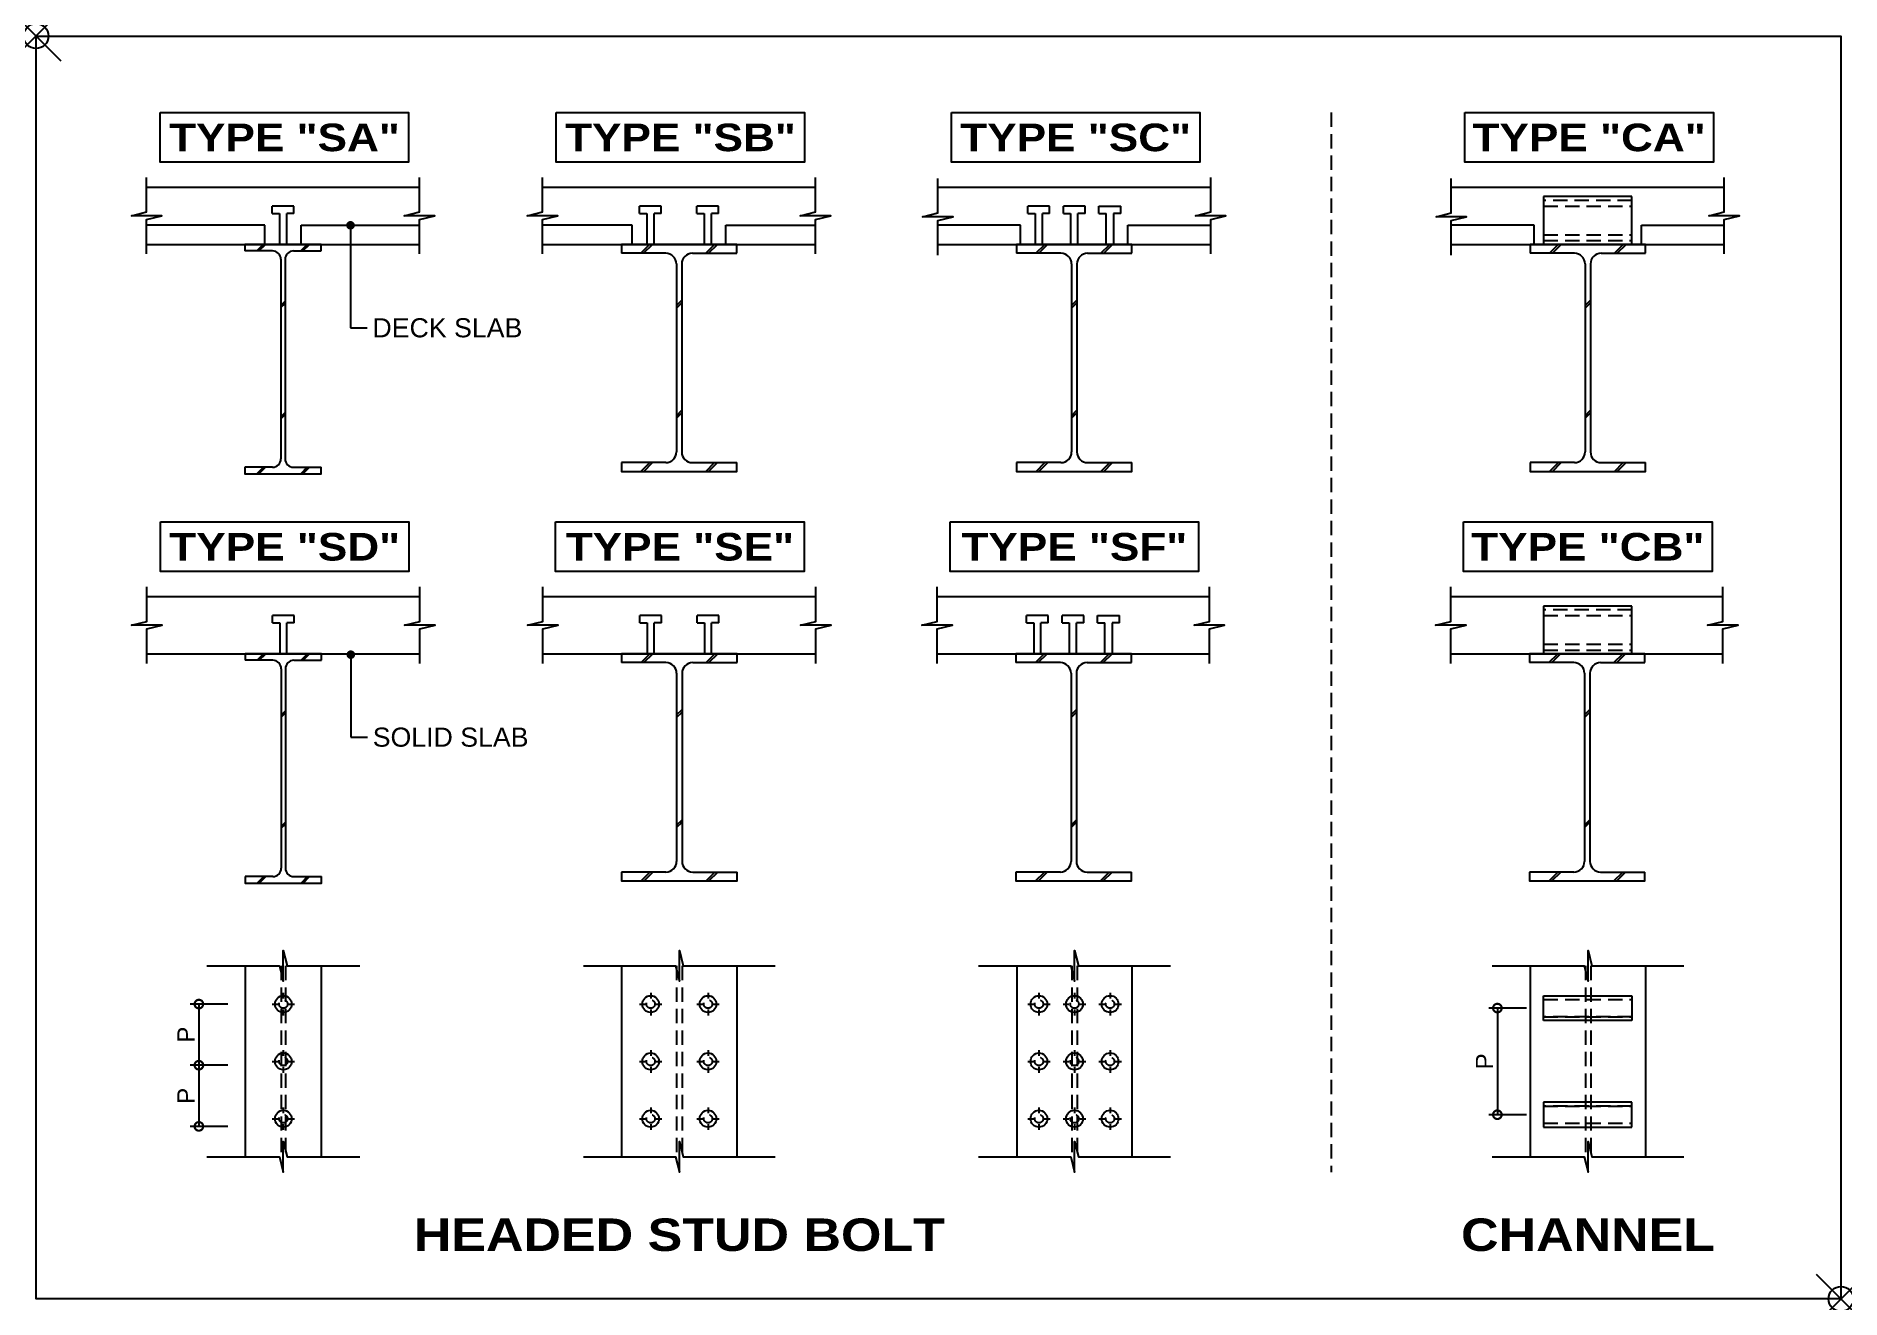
# Model space of a CAD drawing. Extents: x 88830 to 93552, y -192143 to -188838.
import ezdxf
from ezdxf.enums import TextEntityAlignment as Align

# ---------------------------------------------------------------- set-up
doc = ezdxf.new("R2010")
doc.units = 0
doc.header["$LTSCALE"] = 150
doc.header["$MEASUREMENT"] = 0
doc.header["$PDMODE"] = 35
doc.header["$PDSIZE"] = 65
doc.linetypes.add('HIDDEN', pattern=[0.375, 0.25, -0.125])
doc.layers.get('0').update_dxf_attribs({"linetype": 'CONTINUOUS'})
doc.layers.get('DEFPOINTS').update_dxf_attribs({"color": 251, "linetype": 'CONTINUOUS'})
for name, color, linetype in [('Concrete', 7, 'CONTINUOUS'), ('Deck', 3, 'CONTINUOUS'), ('Dimension', 1, 'CONTINUOUS'), ('Steel', 2, 'CONTINUOUS'), ('Stud', 6, 'CONTINUOUS'), ('Text', 3, 'HIDDEN')]:
    doc.layers.add(name, color=color, linetype=linetype)
doc.styles.add('DimText', font='arial.ttf')
doc.styles.add('Legend', font='arial.ttf')
doc.styles.add('Title', font='ariblk.ttf')
doc.dimstyles.new('Dim', dxfattribs={"dimscale": 45, "dimtxt": 1, "dimasz": 1, "dimexe": 0.5, "dimexo": 1, "dimgap": 0.25, "dimtad": 1, "dimtoh": 1, "dimdec": 0, "dimdsep": 46, "dimtxsty": 'DimText', "dimblk": 'DOTSMALL', "dimcen": 1, "dimclrd": 256, "dimclre": 256, "dimclrt": 7, "dimadec": 0, "dimazin": 0, "dimtfac": 1, "dimtdec": 0, "dimtix": 1, "dimtmove": 2, "dimatfit": 3, "dimldrblk": 'DOTSMALL', "dimfxl": 0, "dimtolj": 1, "dimtzin": 0, "dimarcsym": 0})

# ---------------------------------------------------------------- blocks, each defined once
blk = doc.blocks.new('DCO-OL04')
at = {"const_width": 0.5}
blk.add_lwpolyline([(-0.25, 0, 1), (0.25, 0, 1)], format="xyb", close=True, dxfattribs=at)
blk = doc.blocks.new('_DotSmall')
at = {"color": 0, "linetype": 'ByBlock', "const_width": 0.5}
blk.add_lwpolyline([(-0.0625, 0, 1), (0.0625, 0, 1)], format="xyb", close=True, dxfattribs=at)
blk = doc.blocks.new('*D16')
at = {"layer": 'DEFPOINTS', "color": 0}
for p in [(89377.2, -191531.3), (89256.3, -191691.3), (89377.2, -191691.3)]:
    blk.add_point(p, dxfattribs=at)
at = {"layer": 'Dimension', "lineweight": -2}
for p, q in [((89332.2, -191531.3), (89233.8, -191531.3)), ((89256.3, -191531.3), (89256.3, -191691.3)), ((89332.2, -191691.3), (89233.8, -191691.3))]:
    blk.add_line(p, q, dxfattribs=at)
at = {"layer": 'Dimension', "lineweight": -2, "xscale": 45, "yscale": 45, "zscale": 45}
for p, rotation in [((89256.3, -191531.3), 90), ((89256.3, -191691.3), 270)]:
    blk.add_blockref('_DotSmall', p, dxfattribs=dict(at, rotation=rotation))
at = {"layer": 'Dimension', "color": 7, "insert": (89222.5, -191611.3), "char_height": 45, "attachment_point": 5, "rotation": 90, "style": 'DimText'}
blk.add_mtext('\\A1;P', dxfattribs=at)
blk = doc.blocks.new('*D17')
at = {"layer": 'DEFPOINTS', "color": 0}
for p in [(89377.2, -191371.3), (89256.3, -191531.3), (89377.2, -191531.3)]:
    blk.add_point(p, dxfattribs=at)
at = {"layer": 'Dimension', "lineweight": -2}
for p, q in [((89332.2, -191371.3), (89233.8, -191371.3)), ((89256.3, -191371.3), (89256.3, -191531.3)), ((89332.2, -191531.3), (89233.8, -191531.3))]:
    blk.add_line(p, q, dxfattribs=at)
at = {"layer": 'Dimension', "lineweight": -2, "xscale": 45, "yscale": 45, "zscale": 45}
for p, rotation in [((89256.3, -191371.3), 90), ((89256.3, -191531.3), 270)]:
    blk.add_blockref('_DotSmall', p, dxfattribs=dict(at, rotation=rotation))
at = {"layer": 'Dimension', "color": 7, "insert": (89222.5, -191451.3), "char_height": 45, "attachment_point": 5, "rotation": 90, "style": 'DimText'}
blk.add_mtext('\\A1;P', dxfattribs=at)
blk = doc.blocks.new('*U3')
at = {"color": 1}
for p, q in [((-68.6, -17), (-51.6, 0)), ((-63.1, -17), (-46.1, 0)), ((46.3, -17), (63.3, 0)), ((51.8, -17), (68.8, 0)), ((-5.5, -159.9), (5.5, -148.9)), ((-5.5, -165.3), (5.5, -154.3)), ((-5.5, -451.1), (5.5, -440.1)), ((-5.5, -456.4), (5.5, -445.4)), ((-68.4, -600), (-51.4, -583)), ((-63, -600), (-46, -583)), ((46.3, -600), (63.3, -583)), ((51.8, -600), (68.8, -583))]:
    blk.add_line(p, q, dxfattribs=at)
for p, q in [((-27.5, -17), (-100, -17)), ((-5.5, -39), (-5.5, -561)), ((5.5, -39), (5.5, -561)), ((27.5, -17), (100, -17)), ((-27.5, -583), (-100, -583)), ((27.5, -583), (100, -583))]:
    blk.add_line(p, q)
for points in [[(100, -17), (100, 0), (-100, 0), (-100, -17)], [(-100, -583), (-100, -600), (100, -600), (100, -583)]]:
    blk.add_lwpolyline(points)
for centre, start, end in [((-27.5, -39), 0, 90), ((27.5, -39), 90, 180), ((-27.5, -561), 270, 0), ((27.5, -561), 180, 270)]:
    blk.add_arc(centre, 22, start, end)
blk = doc.blocks.new('*U4')
at = {"color": 1}
for p, q in [((-100.1, -23), (-77.1, 0)), ((-92.7, -23), (-69.7, 0)), ((69.9, -23), (92.9, 0)), ((77.3, -23), (100.3, 0)), ((-7, -159.9), (7, -145.9)), ((-7, -166.8), (7, -152.8)), ((-7, -448.1), (7, -434.1)), ((-7, -454.8), (7, -440.8)), ((-99.8, -594), (-76.8, -571)), ((-92.4, -594), (-69.4, -571)), ((69.9, -594), (92.9, -571)), ((77.3, -594), (100.3, -571))]:
    blk.add_line(p, q, dxfattribs=at)
for p, q in [((-35, -23), (-151, -23)), ((35, -23), (151, -23)), ((-7, -51), (-7, -543)), ((7, -51), (7, -543)), ((-35, -571), (-151, -571)), ((35, -571), (151, -571))]:
    blk.add_line(p, q)
for points in [[(151, -23), (151, 0), (-151, 0), (-151, -23)], [(-151, -571), (-151, -594), (151, -594), (151, -571)]]:
    blk.add_lwpolyline(points)
for centre, start, end in [((-35, -51), 0, 90), ((35, -51), 90, 180), ((-35, -543), 270, 0), ((35, -543), 180, 270)]:
    blk.add_arc(centre, 28, start, end)
blk = doc.blocks.new('*U15')
for p, q in [((28.5, 100), (-28.5, 100)), ((-28.5, 81), (-28.5, 100)), ((28.5, 81), (28.5, 100)), ((-28.5, 81), (-9.5, 81)), ((-9.5, 81), (-9.5, 0)), ((9.5, 0), (9.5, 81)), ((28.5, 81), (9.5, 81)), ((-9.5, 0), (9.5, 0))]:
    blk.add_line(p, q)
blk = doc.blocks.new('*U7')
at = {"linetype": 'HIDDEN'}
for p, q in [((-5.5, 0), (-5.5, -500)), ((5.5, 0), (5.5, -500))]:
    blk.add_line(p, q, dxfattribs=at)
for points in [[(-100, 0), (-100, -500)], [(100, -500), (100, 0)]]:
    blk.add_lwpolyline(points)
blk = doc.blocks.new('*U8')
at = {"linetype": 'HIDDEN'}
for p, q in [((-7, 0), (-7, -500)), ((7, 0), (7, -500))]:
    blk.add_line(p, q, dxfattribs=at)
for points in [[(-151, 0), (-151, -500)], [(151, -500), (151, 0)]]:
    blk.add_lwpolyline(points)
blk = doc.blocks.new('*U10')
blk.add_lwpolyline([(-200, 0), (-10, 0), (0, -40), (0, 0), (0, 40), (10, 0), (200, 0)])
blk = doc.blocks.new('*U11')
blk.add_lwpolyline([(-251, 0), (-10, 0), (0, -40), (0, 0), (0, 40), (10, 0), (251, 0)])
blk = doc.blocks.new('*U12')
blk.add_lwpolyline([(-100, 0), (-10, 0), (0, -40), (0, 0), (0, 40), (10, 0), (100, 0)])
blk = doc.blocks.new('*U14')
at = {"color": 1}
for p, q in [((-29.5, 0), (-14.5, 0)), ((0, 29.5), (0, 14.5)), ((14.5, 0), (29.5, 0)), ((0, -14.5), (0, -29.5))]:
    blk.add_line(p, q, dxfattribs=at)
blk.add_circle((0, 0), 22)
at = {"color": 2, "linetype": 'HIDDEN'}
blk.add_circle((0, 0), 11, dxfattribs=at)
blk = doc.blocks.new('*U20')
for p, q in [((0, 125), (-231, 125)), ((-231, 125), (-231, 62.5)), ((0, 0), (0, 125)), ((-231, 62.5), (-231, 0)), ((-231, 0), (0, 0))]:
    blk.add_line(p, q)
at = {"linetype": 'HIDDEN'}
for p, q in [((0, 115), (-231, 115)), ((-231, 100), (0, 100)), ((-231, 25), (0, 25)), ((-231, 10), (0, 10))]:
    blk.add_line(p, q, dxfattribs=at)
blk = doc.blocks.new('*U21')
for p, q in [((0, 65), (-231, 65)), ((-231, 65), (-231, 32.5)), ((0, 0), (0, 65)), ((-231, 32.5), (-231, 0)), ((-231, 0), (0, 0))]:
    blk.add_line(p, q)
at = {"linetype": 'HIDDEN'}
for p, q in [((0, 55), (-231, 55)), ((-231, 55), (0, 55)), ((-231, 10), (0, 10)), ((-231, 10), (0, 10))]:
    blk.add_line(p, q, dxfattribs=at)
blk = doc.blocks.new('*D19')
at = {"layer": 'DEFPOINTS', "color": 0}
for p in [(92774.2, -191381.8), (92653.2, -191660.8), (92774.2, -191660.8)]:
    blk.add_point(p, dxfattribs=at)
at = {"layer": 'Dimension', "lineweight": -2}
for p, q in [((92729.2, -191381.8), (92630.7, -191381.8)), ((92653.2, -191381.8), (92653.2, -191660.8)), ((92729.2, -191660.8), (92630.7, -191660.8))]:
    blk.add_line(p, q, dxfattribs=at)
at = {"layer": 'Dimension', "lineweight": -2, "xscale": 45, "yscale": 45, "zscale": 45}
for p, rotation in [((92653.2, -191381.8), 90), ((92653.2, -191660.8), 270)]:
    blk.add_blockref('_DotSmall', p, dxfattribs=dict(at, rotation=rotation))
at = {"layer": 'Dimension', "color": 7, "insert": (92619.5, -191521.3), "char_height": 45, "attachment_point": 5, "rotation": 90, "style": 'DimText'}
blk.add_mtext('\\A1;P', dxfattribs=at)

msp = doc.modelspace()

# ---------------------------------------------------------------- linework, layer by layer
at = {"linetype": 'HIDDEN'}
msp.add_line((92218, -189038.3), (92218.7, -191811.3), dxfattribs=at)
for p, q in [((89653, -189333.5), (89653, -189601.6)), ((89653, -189601.6), (89696.8, -189601.6)), ((89653.7, -190457), (89653.7, -190672.8)), ((89653.7, -190672.8), (89697.5, -190672.8))]:
    msp.add_line(p, q)
for points in [[(89155, -189038.3), (89805, -189038.3), (89805, -189168.5), (89155, -189168.5)], [(90191, -189038.3), (90841, -189038.3), (90841, -189168.5), (90191, -189168.5)], [(91224.8, -189038.3), (91874.8, -189038.3), (91874.8, -189168.5), (91224.8, -189168.5)], [(92568.1, -189038.3), (93218.2, -189038.3), (93218.2, -189168.5), (92568.1, -189168.5)], [(89155.7, -190109.6), (89805.7, -190109.6), (89805.7, -190239.7), (89155.7, -190239.7)], [(90189.5, -190109.6), (90839.6, -190109.6), (90839.6, -190239.7), (90189.5, -190239.7)], [(91221.3, -190109.6), (91871.3, -190109.6), (91871.3, -190239.7), (91221.3, -190239.7)], [(92564.6, -190109.6), (93214.7, -190109.6), (93214.7, -190239.7), (92564.6, -190239.7)]]:
    msp.add_lwpolyline(points, close=True)
for p in [(88830.4, -188838.3), (93551.9, -192142.8)]:
    msp.add_point(p)
at = {"layer": 'Concrete'}
for p, q in [((89119.6, -189233.5), (89833.4, -189233.5)), ((90155.5, -189233.5), (90869.4, -189233.5)), ((91189.4, -189233.5), (91903.2, -189233.5)), ((92532.7, -189233.5), (93246.6, -189233.5)), ((89119.6, -189383.5), (89833.4, -189383.5)), ((90155.5, -189383.5), (90869.4, -189383.5)), ((91189.4, -189383.5), (91903.2, -189383.5)), ((92532.7, -189383.5), (93246.6, -189383.5)), ((89120.3, -190304.8), (89834.1, -190304.8)), ((90156.2, -190304.8), (90870.1, -190304.8)), ((91188, -190304.8), (91899.7, -190304.8)), ((92531.3, -190304.8), (93243.1, -190304.8)), ((89120.3, -190454.8), (89834.1, -190454.8)), ((90154.1, -190454.8), (90868, -190454.8)), ((91185.9, -190454.8), (91899.7, -190454.8)), ((92529.2, -190454.8), (93243.1, -190454.8))]:
    msp.add_line(p, q, dxfattribs=at)
at = {"layer": 'Deck'}
for p, q in [((89429, -189333.5), (89119.6, -189333.5)), ((89429, -189383.5), (89429, -189333.5)), ((89524, -189383.5), (89524, -189333.5)), ((89524, -189333.5), (89833.4, -189333.5)), ((90390, -189333.5), (90155.5, -189333.5)), ((90390, -189383.5), (90390, -189333.5)), ((90635, -189383.5), (90635, -189333.5)), ((90635, -189333.5), (90869.4, -189333.5)), ((91405.8, -189333.5), (91189.4, -189333.5)), ((91405.8, -189383.5), (91405.8, -189333.5)), ((91686.8, -189383.5), (91686.8, -189333.5)), ((91686.8, -189333.5), (91903.2, -189333.5)), ((92749.2, -189333.5), (92532.7, -189333.5)), ((92749.2, -189383.5), (92749.2, -189333.5)), ((93030.2, -189383.5), (93030.2, -189333.5)), ((93030.2, -189333.5), (93246.6, -189333.5))]:
    msp.add_line(p, q, dxfattribs=at)
at = {"layer": 'DEFPOINTS'}
msp.add_lwpolyline([(88830.4, -188838.3), (93551.9, -188838.3), (93551.9, -192142.8), (88830.4, -192142.8)], close=True, dxfattribs=at)

# ---------------------------------------------------------------- block references
at = {"rotation": 90}
for p in [(89119.6, -189308.5), (89833.4, -189308.5), (90155.5, -189308.5), (90869.4, -189308.5), (91189.4, -189311.2), (91903.2, -189308.5), (92532.7, -189311.2), (93246.6, -189308.5), (89120.3, -190379.8), (89834.1, -190379.8), (90156.2, -190379.8), (90870.1, -190379.8), (91188, -190379.8), (91899.7, -190379.8), (92531.3, -190379.8), (93243.1, -190379.8)]:
    msp.add_blockref('*U12', p, dxfattribs=at)
at = {"xscale": 22.4999999999904, "yscale": 22.4999999999904, "zscale": 22.4999999999904, "rotation": 289.416361733878}
for p in [(89653, -189333.5), (89653.7, -190457)]:
    msp.add_blockref('DCO-OL04', p, dxfattribs=at)
for name, p in [('*U10', (89477.2, -191271.3)), ('*U11', (90513.2, -191271.3)), ('*U11', (91547, -191271.3)), ('*U11', (92890.4, -191271.3)), ('*U14', (89477.2, -191371.3)), ('*U14', (90438.2, -191371.3)), ('*U14', (90588.2, -191371.3)), ('*U14', (91454, -191371.3)), ('*U14', (91547, -191371.3)), ('*U14', (91640, -191371.3)), ('*U14', (89477.2, -191521.3)), ('*U14', (90438.2, -191521.3)), ('*U14', (90588.2, -191521.3)), ('*U14', (91454, -191521.3)), ('*U14', (91547, -191521.3)), ('*U14', (91640, -191521.3)), ('*U14', (89477.2, -191671.3)), ('*U14', (90438.2, -191671.3)), ('*U14', (90588.2, -191671.3)), ('*U14', (91454, -191671.3)), ('*U14', (91547, -191671.3)), ('*U14', (91640, -191671.3)), ('*U10', (89477.2, -191771.3)), ('*U11', (90513.2, -191771.3)), ('*U11', (91547, -191771.3)), ('*U11', (92890.4, -191771.3))]:
    msp.add_blockref(name, p)
at = {"layer": 'Steel'}
for name, p in [('*U3', (89476.5, -189383.5)), ('*U4', (90512.5, -189383.5)), ('*U4', (91546.3, -189383.5)), ('*U4', (92889.7, -189383.5)), ('*U3', (89477.2, -190454.8)), ('*U4', (90513.2, -190454.8)), ('*U4', (91544.9, -190454.8)), ('*U4', (92888.2, -190454.8)), ('*U7', (89477.2, -191271.3)), ('*U8', (90513.2, -191271.3)), ('*U8', (91547, -191271.3)), ('*U8', (92890.4, -191271.3))]:
    msp.add_blockref(name, p, dxfattribs=at)
at = {"layer": 'Stud'}
for name, p in [('*U20', (93005.2, -189383.5)), ('*U15', (89476.5, -189383.5)), ('*U15', (90437.5, -189383.5)), ('*U15', (90587.5, -189383.5)), ('*U15', (91453.3, -189383.5)), ('*U15', (91546.3, -189383.5)), ('*U15', (89477.2, -190454.8)), ('*U15', (90438.2, -190454.8)), ('*U15', (90588.2, -190454.8)), ('*U15', (91449.8, -190454.8)), ('*U15', (91542.8, -190454.8)), ('*U20', (93005.2, -190454.8)), ('*U21', (93005.2, -191693.3))]:
    msp.add_blockref(name, p, dxfattribs=at)
at = {"layer": 'Stud', "xscale": -1}
for p in [(91639.3, -189383.5), (91635.8, -190454.8)]:
    msp.add_blockref('*U15', p, dxfattribs=at)
at = {"layer": 'Stud', "xscale": -1, "rotation": 180}
msp.add_blockref('*U21', (93005.2, -191349.3), dxfattribs=at)

# ---------------------------------------------------------------- texts
at = {"layer": 'Text', "style": 'Title'}
for s, p in [('TYPE "SA"', (89480.1, -189103.4)), ('TYPE "SB"', (90516, -189103.4)), ('TYPE "SC"', (91549.9, -189103.4)), ('TYPE "CA"', (92893.2, -189103.4)), ('TYPE "SD"', (89480.8, -190174.6)), ('TYPE "SE"', (90514.6, -190174.6)), ('TYPE "SF"', (91546.4, -190174.6)), ('TYPE "CB"', (92889.7, -190174.6))]:
    msp.add_text(s, height=72.25, dxfattribs=at).set_placement(p, align=Align.MIDDLE_CENTER)
at = {"layer": 'Text', "style": 'Legend'}
for s, p in [('DECK SLAB', (89710.4, -189601.6)), ('SOLID SLAB', (89711.1, -190672.8))]:
    msp.add_text(s, height=50, dxfattribs=at).set_placement(p, align=Align.MIDDLE_LEFT)
at = {"layer": 'Text', "style": 'Title'}
for s, p in [('HEADED STUD BOLT', (90513.2, -192042.8)), ('CHANNEL', (92890.4, -192042.8))]:
    msp.add_text(s, height=85, dxfattribs=at).set_placement(p, align=Align.BOTTOM_CENTER)

# ---------------------------------------------------------------- dimensions: what is measured, and where the dimension line sits
at = {"layer": 'Dimension'}
for base, p1, p2, picture, middle in [((89256.3, -191531.3), (89377.2, -191371.3), (89377.2, -191531.3), '*D17', (89222.5, -191451.3)), ((92653.2, -191660.8), (92774.2, -191381.8), (92774.2, -191660.8), '*D19', (92619.5, -191521.3)), ((89256.3, -191691.3), (89377.2, -191531.3), (89377.2, -191691.3), '*D16', (89222.5, -191611.3))]:
    dim = msp.add_linear_dim(base=base, p1=p1, p2=p2, angle=90, text='P', dimstyle='Dim', dxfattribs=at)
    dim.commit()
    dim.dimension.update_dxf_attribs({"geometry": picture, "text_midpoint": middle})

doc.saveas('drawing.dxf')
